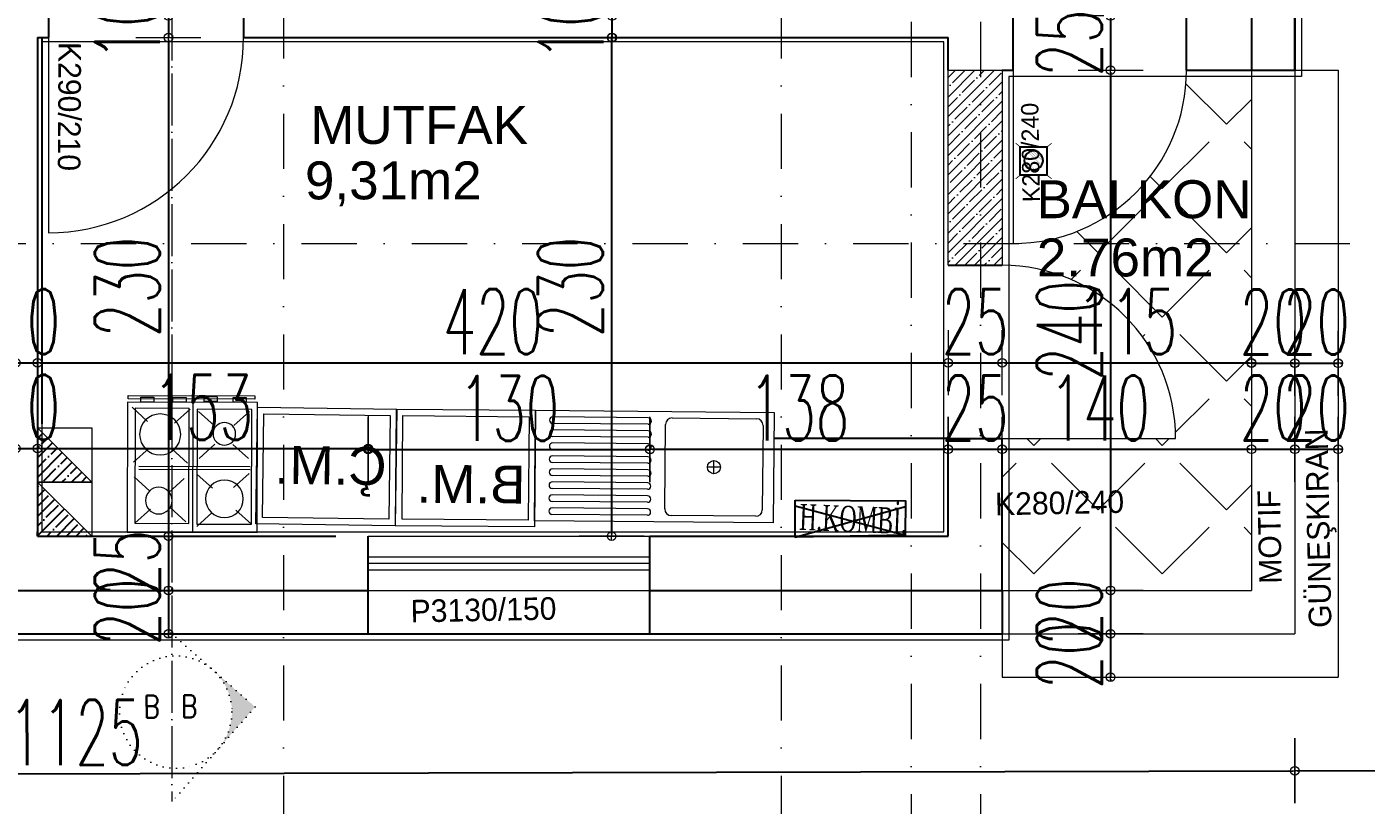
# Model space of a CAD drawing. Header units: millimetres. Extents: x -16104 to 67872, y -88009 to 12107.
# Drawn here: x 26404 to 27022, y -7693 to -7334 of the extents above; entities that cross this region are included whole.
import ezdxf
from ezdxf.enums import TextEntityAlignment as Align

# ---------------------------------------------------------------- set-up
doc = ezdxf.new("R2010")
doc.units = ezdxf.units.MM
for name, pattern in [('ACAD_ISO04W100', [30, 24, -3, 0, -3]), ('ACAD_ISO07W100', [3, 0, -3]), ('DASHDOTX2', [50.8, 25.4, -12.7, 0, -12.7])]:
    doc.linetypes.add(name, pattern=pattern)
doc.layers.get('0').update_dxf_attribs({"color": 241})
for name, color, linetype, lineweight in [('AKS', 1, 'ACAD_ISO07W100', 5), ('akslar', 144, 'Continuous', 20), ('baca', 46, 'Continuous', 5), ('balkon', 6, 'Continuous', 5), ('duvar', 123, 'Continuous', 25), ('emsal&kolon', 1, 'Continuous', 5), ('kapı', 3, 'Continuous', 5), ('kolon', 1, 'Continuous', 5), ('OLCU', 54, 'Continuous', 13), ('PASEMCON', 2, 'Continuous', 9), ('pencere', 5, 'Continuous', 5), ('POZ', 36, 'Continuous', 18), ('SıVA', 40, 'Continuous', 9), ('tefriş', 30, 'Continuous', 5), ('ÖLÇÜ', 252, 'Continuous', 20)]:
    doc.layers.add(name, color=color, linetype=linetype, lineweight=lineweight)
doc.styles.add('DIM', font='Txttw.shx', dxfattribs={"width": 0.6})
doc.styles.add('DIMENSIONS', font='simplex', dxfattribs={"width": 0.8})
doc.styles.add('DIN', font='times.ttf', dxfattribs={"width": 0.6})
doc.styles.add('M2', font='stylu.ttf', dxfattribs={"height": 10})
doc.dimstyles.new('50', dxfattribs={"dimscale": 0, "dimtxt": 30, "dimasz": 1, "dimexe": 0, "dimexo": 2, "dimgap": 4, "dimtad": 1, "dimdec": 0, "dimzin": 0, "dimdsep": 46, "dimtxsty": 'DIM', "dimblk1": 'DOT', "dimblk2": 'DOT', "dimsah": 1, "dimcen": 1.5, "dimdle": 3, "dimse1": 1, "dimse2": 1, "dimclrd": 256, "dimclre": 9, "dimclrt": 256, "dimadec": 0, "dimazin": 0, "dimtfac": 0.24, "dimtdec": 0, "dimtix": 1, "dimtmove": 2, "dimatfit": 3, "dimldrblk": 'DOT', "dimfxl": 0, "dimtolj": 1, "dimtzin": 15, "dimarcsym": 0})

# ---------------------------------------------------------------- blocks, each defined once
blk = doc.blocks.new('DOT')
for p, q in [((0, 15), (0, -15)), ((-2, 0), (0, 0)), ((2, 0), (0, 0))]:
    blk.add_line(p, q)
blk.add_circle((0, 0), 2)
blk = doc.blocks.new('*D7349')
at = {"layer": 'Defpoints', "color": 0, "transparency": 16777216}
for p in [(26399.37, -7528.61), (26409.37, -7528.61), (26409.37, -7528.61)]:
    blk.add_point(p, dxfattribs=at)
at = {"layer": 'OLCU', "lineweight": -2, "transparency": 16777216}
for p, q in [((26398.37, -7528.61), (26397.37, -7528.61)), ((26399.37, -7528.61), (26409.37, -7528.61)), ((26410.37, -7528.61), (26411.37, -7528.61))]:
    blk.add_line(p, q, dxfattribs=at)
blk.add_blockref('DOT', (26399.37, -7528.61), dxfattribs=at)
at = {"layer": 'OLCU', "lineweight": -2, "transparency": 16777216, "rotation": 180}
blk.add_blockref('DOT', (26409.37, -7528.61), dxfattribs=at)
at = {"layer": 'OLCU', "transparency": 16777216, "insert": (26404.37, -7509.61), "char_height": 30, "attachment_point": 5, "style": 'DIM'}
blk.add_mtext('\\A1;10', dxfattribs=at)
blk = doc.blocks.new('*D7350')
at = {"layer": 'Defpoints', "color": 0, "transparency": 16777216}
for p in [(26561.87, -7528.61), (26409.37, -7569.06), (26561.87, -7579.06)]:
    blk.add_point(p, dxfattribs=at)
at = {"layer": 'OLCU', "lineweight": -2, "transparency": 16777216}
blk.add_line((26410.37, -7528.61), (26560.87, -7528.61), dxfattribs=at)
at = {"layer": 'OLCU', "lineweight": -2, "transparency": 16777216, "rotation": 180}
blk.add_blockref('DOT', (26409.37, -7528.61), dxfattribs=at)
at = {"layer": 'OLCU', "lineweight": -2, "transparency": 16777216}
blk.add_blockref('DOT', (26561.87, -7528.61), dxfattribs=at)
at = {"layer": 'OLCU', "transparency": 16777216, "insert": (26485.62, -7509.61), "char_height": 30, "attachment_point": 5, "style": 'DIM'}
blk.add_mtext('\\A1;153', dxfattribs=at)
blk = doc.blocks.new('*D7351')
at = {"layer": 'Defpoints', "color": 0, "transparency": 16777216}
for p in [(26691.87, -7529.11), (26561.87, -7579.06), (26691.87, -7579.06)]:
    blk.add_point(p, dxfattribs=at)
at = {"layer": 'OLCU', "lineweight": -2, "transparency": 16777216}
blk.add_line((26562.87, -7529.11), (26690.87, -7529.11), dxfattribs=at)
at = {"layer": 'OLCU', "lineweight": -2, "transparency": 16777216, "rotation": 180}
blk.add_blockref('DOT', (26561.87, -7529.11), dxfattribs=at)
at = {"layer": 'OLCU', "lineweight": -2, "transparency": 16777216}
blk.add_blockref('DOT', (26691.87, -7529.11), dxfattribs=at)
at = {"layer": 'OLCU', "transparency": 16777216, "insert": (26626.87, -7510.11), "char_height": 30, "attachment_point": 5, "style": 'DIM'}
blk.add_mtext('\\A1;130', dxfattribs=at)
blk = doc.blocks.new('*D7352')
at = {"layer": 'Defpoints', "color": 0, "transparency": 16777216}
for p in [(26829.37, -7528.98), (26691.87, -7579.06), (26829.37, -7579.06)]:
    blk.add_point(p, dxfattribs=at)
at = {"layer": 'OLCU', "lineweight": -2, "transparency": 16777216}
blk.add_line((26692.87, -7528.98), (26828.37, -7528.98), dxfattribs=at)
at = {"layer": 'OLCU', "lineweight": -2, "transparency": 16777216, "rotation": 180}
blk.add_blockref('DOT', (26691.87, -7528.98), dxfattribs=at)
at = {"layer": 'OLCU', "lineweight": -2, "transparency": 16777216}
blk.add_blockref('DOT', (26829.37, -7528.98), dxfattribs=at)
at = {"layer": 'OLCU', "transparency": 16777216, "insert": (26760.62, -7509.98), "char_height": 30, "attachment_point": 5, "style": 'DIM'}
blk.add_mtext('\\A1;138', dxfattribs=at)
blk = doc.blocks.new('*D7353')
at = {"layer": 'Defpoints', "color": 0, "transparency": 16777216}
for p in [(26854.37, -7528.98), (26829.37, -7574.06), (26854.37, -7574.06)]:
    blk.add_point(p, dxfattribs=at)
at = {"layer": 'OLCU', "lineweight": -2, "transparency": 16777216}
for p, q in [((26828.37, -7528.98), (26827.37, -7528.98)), ((26829.37, -7528.98), (26854.37, -7528.98)), ((26855.37, -7528.98), (26856.37, -7528.98))]:
    blk.add_line(p, q, dxfattribs=at)
blk.add_blockref('DOT', (26829.37, -7528.98), dxfattribs=at)
at = {"layer": 'OLCU', "lineweight": -2, "transparency": 16777216, "rotation": 180}
blk.add_blockref('DOT', (26854.37, -7528.98), dxfattribs=at)
at = {"layer": 'OLCU', "transparency": 16777216, "insert": (26841.87, -7509.98), "char_height": 30, "attachment_point": 5, "style": 'DIM'}
blk.add_mtext('\\A1;25', dxfattribs=at)
blk = doc.blocks.new('*D7638')
at = {"layer": 'Defpoints', "color": 0, "transparency": 16777216}
for p in [(26829.37, -7528.98), (26969.37, -7528.98), (26969.37, -7528.98)]:
    blk.add_point(p, dxfattribs=at)
at = {"layer": 'OLCU', "lineweight": -2, "transparency": 16777216}
blk.add_line((26830.37, -7528.98), (26968.37, -7528.98), dxfattribs=at)
at = {"layer": 'OLCU', "lineweight": -2, "transparency": 16777216, "rotation": 180}
blk.add_blockref('DOT', (26829.37, -7528.98), dxfattribs=at)
at = {"layer": 'OLCU', "lineweight": -2, "transparency": 16777216}
blk.add_blockref('DOT', (26969.37, -7528.98), dxfattribs=at)
at = {"layer": 'OLCU', "transparency": 16777216, "insert": (26899.37, -7509.98), "char_height": 30, "attachment_point": 5, "style": 'DIM'}
blk.add_mtext('\\A1;140', dxfattribs=at)
blk = doc.blocks.new('*D7639')
at = {"layer": 'Defpoints', "color": 0, "transparency": 16777216}
for p in [(26969.37, -7528.98), (26989.37, -7528.98), (26989.37, -7528.98)]:
    blk.add_point(p, dxfattribs=at)
at = {"layer": 'OLCU', "lineweight": -2, "transparency": 16777216}
for p, q in [((26968.37, -7528.98), (26967.37, -7528.98)), ((26969.37, -7528.98), (26989.37, -7528.98)), ((26990.37, -7528.98), (26991.37, -7528.98))]:
    blk.add_line(p, q, dxfattribs=at)
blk.add_blockref('DOT', (26969.37, -7528.98), dxfattribs=at)
at = {"layer": 'OLCU', "lineweight": -2, "transparency": 16777216, "rotation": 180}
blk.add_blockref('DOT', (26989.37, -7528.98), dxfattribs=at)
at = {"layer": 'OLCU', "transparency": 16777216, "insert": (26979.37, -7509.98), "char_height": 30, "attachment_point": 5, "style": 'DIM'}
blk.add_mtext('\\A1;20', dxfattribs=at)
blk = doc.blocks.new('*D7354')
at = {"layer": 'Defpoints', "color": 0, "transparency": 16777216}
for p in [(26989.37, -7528.98), (27009.37, -7528.98), (27009.37, -7528.98)]:
    blk.add_point(p, dxfattribs=at)
at = {"layer": 'OLCU', "lineweight": -2, "transparency": 16777216}
for p, q in [((26988.37, -7528.98), (26987.37, -7528.98)), ((26989.37, -7528.98), (27009.37, -7528.98)), ((27010.37, -7528.98), (27011.37, -7528.98))]:
    blk.add_line(p, q, dxfattribs=at)
blk.add_blockref('DOT', (26989.37, -7528.98), dxfattribs=at)
at = {"layer": 'OLCU', "lineweight": -2, "transparency": 16777216, "rotation": 180}
blk.add_blockref('DOT', (27009.37, -7528.98), dxfattribs=at)
at = {"layer": 'OLCU', "transparency": 16777216, "insert": (26999.37, -7509.98), "char_height": 30, "attachment_point": 5, "style": 'DIM'}
blk.add_mtext('\\A1;20', dxfattribs=at)
blk = doc.blocks.new('*D7356')
at = {"layer": 'Defpoints', "color": 0, "transparency": 16777216}
for p in [(26399.37, -7489.06), (26409.37, -7489.06), (26409.37, -7489.06)]:
    blk.add_point(p, dxfattribs=at)
at = {"layer": 'OLCU', "lineweight": -2, "transparency": 16777216}
for p, q in [((26398.37, -7489.06), (26397.37, -7489.06)), ((26399.37, -7489.06), (26409.37, -7489.06)), ((26410.37, -7489.06), (26411.37, -7489.06))]:
    blk.add_line(p, q, dxfattribs=at)
blk.add_blockref('DOT', (26399.37, -7489.06), dxfattribs=at)
at = {"layer": 'OLCU', "lineweight": -2, "transparency": 16777216, "rotation": 180}
blk.add_blockref('DOT', (26409.37, -7489.06), dxfattribs=at)
at = {"layer": 'OLCU', "transparency": 16777216, "insert": (26404.37, -7470.06), "char_height": 30, "attachment_point": 5, "style": 'DIM'}
blk.add_mtext('\\A1;10', dxfattribs=at)
blk = doc.blocks.new('*D7357')
at = {"layer": 'Defpoints', "color": 0, "transparency": 16777216}
for p in [(26409.37, -7489.06), (26829.37, -7489.06), (26829.37, -7489.06)]:
    blk.add_point(p, dxfattribs=at)
at = {"layer": 'OLCU', "lineweight": -2, "transparency": 16777216}
blk.add_line((26410.37, -7489.06), (26828.37, -7489.06), dxfattribs=at)
at = {"layer": 'OLCU', "lineweight": -2, "transparency": 16777216, "rotation": 180}
blk.add_blockref('DOT', (26409.37, -7489.06), dxfattribs=at)
at = {"layer": 'OLCU', "lineweight": -2, "transparency": 16777216}
blk.add_blockref('DOT', (26829.37, -7489.06), dxfattribs=at)
at = {"layer": 'OLCU', "transparency": 16777216, "insert": (26619.37, -7470.06), "char_height": 30, "attachment_point": 5, "style": 'DIM'}
blk.add_mtext('\\A1;420', dxfattribs=at)
blk = doc.blocks.new('*D7640')
at = {"layer": 'Defpoints', "color": 0, "transparency": 16777216}
for p in [(26854.37, -7444.06), (26829.37, -7484.06), (26854.37, -7489.06)]:
    blk.add_point(p, dxfattribs=at)
at = {"layer": 'OLCU', "lineweight": -2, "transparency": 16777216}
for p, q in [((26828.37, -7489.06), (26827.37, -7489.06)), ((26829.37, -7489.06), (26854.37, -7489.06)), ((26855.37, -7489.06), (26856.37, -7489.06))]:
    blk.add_line(p, q, dxfattribs=at)
blk.add_blockref('DOT', (26829.37, -7489.06), dxfattribs=at)
at = {"layer": 'OLCU', "lineweight": -2, "transparency": 16777216, "rotation": 180}
blk.add_blockref('DOT', (26854.37, -7489.06), dxfattribs=at)
at = {"layer": 'OLCU', "transparency": 16777216, "insert": (26841.87, -7470.06), "char_height": 30, "attachment_point": 5, "style": 'DIM'}
blk.add_mtext('\\A1;25', dxfattribs=at)
blk = doc.blocks.new('*D7641')
at = {"layer": 'Defpoints', "color": 0, "transparency": 16777216}
for p in [(26854.37, -7489.06), (26969.37, -7489.06), (26969.37, -7489.06)]:
    blk.add_point(p, dxfattribs=at)
at = {"layer": 'OLCU', "lineweight": -2, "transparency": 16777216}
blk.add_line((26855.37, -7489.06), (26968.37, -7489.06), dxfattribs=at)
at = {"layer": 'OLCU', "lineweight": -2, "transparency": 16777216, "rotation": 180}
blk.add_blockref('DOT', (26854.37, -7489.06), dxfattribs=at)
at = {"layer": 'OLCU', "lineweight": -2, "transparency": 16777216}
blk.add_blockref('DOT', (26969.37, -7489.06), dxfattribs=at)
at = {"layer": 'OLCU', "transparency": 16777216, "insert": (26911.87, -7470.06), "char_height": 30, "attachment_point": 5, "style": 'DIM'}
blk.add_mtext('\\A1;115', dxfattribs=at)
blk = doc.blocks.new('*D7642')
at = {"layer": 'Defpoints', "color": 0, "transparency": 16777216}
for p in [(26969.37, -7489.06), (26989.37, -7489.06), (26989.37, -7489.28)]:
    blk.add_point(p, dxfattribs=at)
at = {"layer": 'OLCU', "lineweight": -2, "transparency": 16777216}
for p, q in [((26968.37, -7489.28), (26967.37, -7489.28)), ((26969.37, -7489.28), (26989.37, -7489.28)), ((26990.37, -7489.28), (26991.37, -7489.28))]:
    blk.add_line(p, q, dxfattribs=at)
blk.add_blockref('DOT', (26969.37, -7489.28), dxfattribs=at)
at = {"layer": 'OLCU', "lineweight": -2, "transparency": 16777216, "rotation": 180}
blk.add_blockref('DOT', (26989.37, -7489.28), dxfattribs=at)
at = {"layer": 'OLCU', "transparency": 16777216, "insert": (26979.37, -7470.28), "char_height": 30, "attachment_point": 5, "style": 'DIM'}
blk.add_mtext('\\A1;20', dxfattribs=at)
blk = doc.blocks.new('*D7358')
at = {"layer": 'Defpoints', "color": 0, "transparency": 16777216}
for p in [(26989.37, -7489.28), (27009.37, -7489.28), (27009.37, -7489.3)]:
    blk.add_point(p, dxfattribs=at)
at = {"layer": 'OLCU', "lineweight": -2, "transparency": 16777216}
for p, q in [((26988.37, -7489.3), (26987.37, -7489.3)), ((26989.37, -7489.3), (27009.37, -7489.3)), ((27010.37, -7489.3), (27011.37, -7489.3))]:
    blk.add_line(p, q, dxfattribs=at)
blk.add_blockref('DOT', (26989.37, -7489.3), dxfattribs=at)
at = {"layer": 'OLCU', "lineweight": -2, "transparency": 16777216, "rotation": 180}
blk.add_blockref('DOT', (27009.37, -7489.3), dxfattribs=at)
at = {"layer": 'OLCU', "transparency": 16777216, "insert": (26999.37, -7470.3), "char_height": 30, "attachment_point": 5, "style": 'DIM'}
blk.add_mtext('\\A1;20', dxfattribs=at)
blk = doc.blocks.new('*D7646')
at = {"layer": 'Defpoints', "color": 0, "transparency": 16777216}
for p in [(26939.37, -7329.06), (26904.37, -7354.06), (26939.37, -7354.06)]:
    blk.add_point(p, dxfattribs=at)
at = {"layer": 'OLCU', "lineweight": -2, "transparency": 16777216}
for p, q in [((26904.37, -7328.06), (26904.37, -7327.06)), ((26904.37, -7329.06), (26904.37, -7354.06)), ((26904.37, -7355.06), (26904.37, -7356.06))]:
    blk.add_line(p, q, dxfattribs=at)
for p, rotation in [((26904.37, -7329.06), 270), ((26904.37, -7354.06), 90)]:
    blk.add_blockref('DOT', p, dxfattribs=dict(at, rotation=rotation))
at = {"layer": 'OLCU', "transparency": 16777216, "insert": (26885.37, -7341.56), "char_height": 30, "attachment_point": 5, "rotation": 90, "style": 'DIM'}
blk.add_mtext('\\A1;25', dxfattribs=at)
blk = doc.blocks.new('*D7647')
at = {"layer": 'Defpoints', "color": 0, "transparency": 16777216}
for p in [(26939.37, -7354.06), (26904.37, -7594.06), (26939.37, -7594.06)]:
    blk.add_point(p, dxfattribs=at)
at = {"layer": 'OLCU', "lineweight": -2, "transparency": 16777216}
blk.add_line((26904.37, -7355.06), (26904.37, -7593.06), dxfattribs=at)
for p, rotation in [((26904.37, -7354.06), 90), ((26904.37, -7594.06), 270)]:
    blk.add_blockref('DOT', p, dxfattribs=dict(at, rotation=rotation))
at = {"layer": 'OLCU', "transparency": 16777216, "insert": (26885.37, -7474.06), "char_height": 30, "attachment_point": 5, "rotation": 90, "style": 'DIM'}
blk.add_mtext('\\A1;240', dxfattribs=at)
blk = doc.blocks.new('*D7648')
at = {"layer": 'Defpoints', "color": 0, "transparency": 16777216}
for p in [(26904.37, -7594.06), (26904.37, -7614.06), (26904.37, -7614.06)]:
    blk.add_point(p, dxfattribs=at)
at = {"layer": 'OLCU', "lineweight": -2, "transparency": 16777216}
for p, q in [((26904.37, -7593.06), (26904.37, -7592.06)), ((26904.37, -7594.06), (26904.37, -7614.06)), ((26904.37, -7615.06), (26904.37, -7616.06))]:
    blk.add_line(p, q, dxfattribs=at)
for p, rotation in [((26904.37, -7594.06), 270), ((26904.37, -7614.06), 90)]:
    blk.add_blockref('DOT', p, dxfattribs=dict(at, rotation=rotation))
at = {"layer": 'OLCU', "transparency": 16777216, "insert": (26885.37, -7604.06), "char_height": 30, "attachment_point": 5, "rotation": 90, "style": 'DIM'}
blk.add_mtext('\\A1;20', dxfattribs=at)
blk = doc.blocks.new('*D7361')
at = {"layer": 'Defpoints', "color": 0, "transparency": 16777216}
for p in [(26904.37, -7614.06), (26904.37, -7634.06), (26904.37, -7634.06)]:
    blk.add_point(p, dxfattribs=at)
at = {"layer": 'OLCU', "lineweight": -2, "transparency": 16777216}
for p, q in [((26904.37, -7613.06), (26904.37, -7612.06)), ((26904.37, -7614.06), (26904.37, -7634.06)), ((26904.37, -7635.06), (26904.37, -7636.06))]:
    blk.add_line(p, q, dxfattribs=at)
for p, rotation in [((26904.37, -7614.06), 270), ((26904.37, -7634.06), 90)]:
    blk.add_blockref('DOT', p, dxfattribs=dict(at, rotation=rotation))
at = {"layer": 'OLCU', "transparency": 16777216, "insert": (26885.37, -7624.06), "char_height": 30, "attachment_point": 5, "rotation": 90, "style": 'DIM'}
blk.add_mtext('\\A1;20', dxfattribs=at)
blk = doc.blocks.new('*D7366')
at = {"layer": 'Defpoints', "color": 0, "transparency": 16777216}
for p in [(26674.37, -7329.06), (26674.37, -7329.06), (26674.19, -7339.06)]:
    blk.add_point(p, dxfattribs=at)
at = {"layer": 'OLCU', "lineweight": -2, "transparency": 16777216}
for p, q in [((26674.37, -7328.06), (26674.37, -7327.06)), ((26674.37, -7339.06), (26674.37, -7329.06)), ((26674.37, -7340.06), (26674.37, -7341.06))]:
    blk.add_line(p, q, dxfattribs=at)
for p, rotation in [((26674.37, -7329.06), 270), ((26674.37, -7339.06), 90)]:
    blk.add_blockref('DOT', p, dxfattribs=dict(at, rotation=rotation))
at = {"layer": 'OLCU', "transparency": 16777216, "insert": (26655.37, -7334.06), "char_height": 30, "attachment_point": 5, "rotation": 90, "style": 'DIM'}
blk.add_mtext('\\A1;10', dxfattribs=at)
blk = doc.blocks.new('*D7369')
at = {"layer": 'Defpoints', "color": 0, "transparency": 16777216}
for p in [(26444.37, -7329.06), (26444.37, -7339.06), (26469.71, -7339.06)]:
    blk.add_point(p, dxfattribs=at)
at = {"layer": 'OLCU', "lineweight": -2, "transparency": 16777216}
for p, q in [((26469.71, -7328.06), (26469.71, -7327.06)), ((26469.71, -7329.06), (26469.71, -7339.06)), ((26469.71, -7340.06), (26469.71, -7341.06))]:
    blk.add_line(p, q, dxfattribs=at)
for p, rotation in [((26469.71, -7329.06), 270), ((26469.71, -7339.06), 90)]:
    blk.add_blockref('DOT', p, dxfattribs=dict(at, rotation=rotation))
at = {"layer": 'OLCU', "transparency": 16777216, "insert": (26450.71, -7334.06), "char_height": 30, "attachment_point": 5, "rotation": 90, "style": 'DIM'}
blk.add_mtext('\\A1;10', dxfattribs=at)
blk = doc.blocks.new('*D7370')
at = {"layer": 'Defpoints', "color": 0, "transparency": 16777216}
for p in [(26444.37, -7339.06), (26444.37, -7569.06), (26469.71, -7569.06)]:
    blk.add_point(p, dxfattribs=at)
at = {"layer": 'OLCU', "lineweight": -2, "transparency": 16777216}
blk.add_line((26469.71, -7340.06), (26469.71, -7568.06), dxfattribs=at)
for p, rotation in [((26469.71, -7339.06), 90), ((26469.71, -7569.06), 270)]:
    blk.add_blockref('DOT', p, dxfattribs=dict(at, rotation=rotation))
at = {"layer": 'OLCU', "transparency": 16777216, "insert": (26450.71, -7454.06), "char_height": 30, "attachment_point": 5, "rotation": 90, "style": 'DIM'}
blk.add_mtext('\\A1;230', dxfattribs=at)
blk = doc.blocks.new('*D7371')
at = {"layer": 'Defpoints', "color": 0, "transparency": 16777216}
for p in [(26469.71, -7569.06), (26469.71, -7594.06), (26469.71, -7594.06)]:
    blk.add_point(p, dxfattribs=at)
at = {"layer": 'OLCU', "lineweight": -2, "transparency": 16777216}
for p, q in [((26469.71, -7568.06), (26469.71, -7567.06)), ((26469.71, -7569.06), (26469.71, -7594.06)), ((26469.71, -7595.06), (26469.71, -7596.06))]:
    blk.add_line(p, q, dxfattribs=at)
for p, rotation in [((26469.71, -7569.06), 270), ((26469.71, -7594.06), 90)]:
    blk.add_blockref('DOT', p, dxfattribs=dict(at, rotation=rotation))
at = {"layer": 'OLCU', "transparency": 16777216, "insert": (26450.71, -7581.56), "char_height": 30, "attachment_point": 5, "rotation": 90, "style": 'DIM'}
blk.add_mtext('\\A1;25', dxfattribs=at)
blk = doc.blocks.new('*D7372')
at = {"layer": 'Defpoints', "color": 0, "transparency": 16777216}
for p in [(26469.71, -7594.06), (26469.71, -7614.06), (26469.71, -7614.06)]:
    blk.add_point(p, dxfattribs=at)
at = {"layer": 'OLCU', "lineweight": -2, "transparency": 16777216}
for p, q in [((26469.71, -7593.06), (26469.71, -7592.06)), ((26469.71, -7594.06), (26469.71, -7614.06)), ((26469.71, -7615.06), (26469.71, -7616.06))]:
    blk.add_line(p, q, dxfattribs=at)
for p, rotation in [((26469.71, -7594.06), 270), ((26469.71, -7614.06), 90)]:
    blk.add_blockref('DOT', p, dxfattribs=dict(at, rotation=rotation))
at = {"layer": 'OLCU', "transparency": 16777216, "insert": (26450.71, -7604.06), "char_height": 30, "attachment_point": 5, "rotation": 90, "style": 'DIM'}
blk.add_mtext('\\A1;20', dxfattribs=at)
blk = doc.blocks.new('new block')
at = {"layer": 'tefriş'}
for p, q in [((1269.85, 5670.26), (1379.85, 5670.26)), ((1269.85, 5619.26), (1269.85, 5670.26)), ((1277.85, 5667.26), (1316.85, 5667.26)), ((1327.85, 5667.26), (1371.85, 5667.26)), ((1379.85, 5670.26), (1379.85, 5619.26)), ((1274.85, 5625.26), (1274.85, 5664.26)), ((1319.85, 5664.26), (1319.85, 5625.26)), ((1327.85, 5664.26), (1371.85, 5664.26)), ((1327.85, 5661.26), (1371.85, 5661.26)), ((1327.85, 5658.26), (1371.85, 5658.26)), ((1327.85, 5655.26), (1371.85, 5655.26)), ((1297.35, 5647.76), (1297.35, 5641.76)), ((1327.85, 5652.26), (1371.85, 5652.26)), ((1327.85, 5649.26), (1371.85, 5649.26)), ((1294.35, 5644.76), (1300.35, 5644.76)), ((1327.85, 5646.26), (1371.85, 5646.26)), ((1327.85, 5643.26), (1371.85, 5643.26)), ((1327.85, 5640.26), (1371.85, 5640.26)), ((1327.85, 5637.26), (1371.85, 5637.26)), ((1327.85, 5634.26), (1371.85, 5634.26)), ((1327.85, 5631.26), (1371.85, 5631.26)), ((1327.85, 5628.26), (1371.85, 5628.26)), ((1327.85, 5625.26), (1371.85, 5625.26)), ((1379.85, 5619.26), (1269.85, 5619.26)), ((1316.85, 5622.26), (1277.85, 5622.26)), ((1327.85, 5622.26), (1371.85, 5622.26))]:
    blk.add_line(p, q, dxfattribs=at)
blk.add_circle((1297.35, 5644.76), 3, dxfattribs=at)
for centre, radius, start, end in [((1277.85, 5664.26), 3, 90, 180), ((1316.85, 5664.26), 3, 0, 90), ((1327.85, 5665.76), 1.5, 90, 270), ((1371.85, 5665.76), 1.5, 270, 90), ((1327.85, 5659.76), 1.5, 90, 270), ((1371.85, 5659.76), 1.5, 270, 90), ((1327.85, 5653.76), 1.5, 90, 270), ((1371.85, 5653.76), 1.5, 270, 90), ((1327.85, 5647.76), 1.5, 90, 270), ((1371.85, 5647.76), 1.5, 270, 90), ((1327.85, 5641.76), 1.5, 90, 270), ((1371.85, 5641.76), 1.5, 270, 90), ((1327.85, 5635.76), 1.5, 90, 270), ((1371.85, 5635.76), 1.5, 270, 90), ((1327.85, 5629.76), 1.5, 90, 270), ((1371.85, 5629.76), 1.5, 270, 90), ((1277.85, 5625.26), 3, 180, 270), ((1316.85, 5625.26), 3, 270, 0), ((1327.85, 5623.76), 1.5, 90, 270), ((1371.85, 5623.76), 1.5, 270, 90)]:
    blk.add_arc(centre, radius, start, end, dxfattribs=at)
blk = doc.blocks.new('öu')
at = {"layer": 'tefriş'}
for points in [[(2090.97, -468.94), (2090.97, -404.72), (2037.16, -404.72), (2037.16, -468.94)], [(2087.97, -465.94), (2087.97, -407.72), (2040.16, -407.72), (2040.16, -465.94)]]:
    blk.add_lwpolyline(points, close=True, dxfattribs=at)
at = {"layer": 'tefriş', "insert": (2047.87, -459.36), "char_height": 17.5, "width": 1076.8413, "attachment_point": 9, "rotation": 270}
blk.add_mtext('{\\fArial|b0|i0|c162|p34;B.M.}', dxfattribs=at)
blk = doc.blocks.new('nb')
at = {"layer": 'tefriş'}
for points in [[(2093.6, -356.31), (2093.6, -292.09), (2039.78, -292.09), (2039.78, -356.31)], [(2090.6, -353.31), (2090.6, -295.09), (2042.78, -295.09), (2042.78, -353.31)]]:
    blk.add_lwpolyline(points, close=True, dxfattribs=at)
at = {"layer": 'tefriş', "insert": (2053.03, -347.96), "char_height": 17.5, "width": 1076.8413, "attachment_point": 9, "rotation": 270}
blk.add_mtext('{\\fArial|b0|i0|c162|p34;Ç.M.}', dxfattribs=at)
blk = doc.blocks.new('ocak')
at = {"layer": 'tefriş', "linetype": 'Continuous'}
for p, q in [((16296.72, -4660.22), (16356.72, -4660.22)), ((16296.72, -4720.22), (16296.72, -4660.22)), ((16300.32, -4664.37), (16325.23, -4664.37)), ((16300.32, -4717.41), (16300.32, -4664.37)), ((16307.53, -4670.9), (16300.32, -4664.37)), ((16316.56, -4671.64), (16323.76, -4665.1)), ((16325.23, -4664.37), (16325.23, -4717.41)), ((16327.06, -4660.22), (16327.06, -4720.22)), ((16336.03, -4669.44), (16328.83, -4662.97)), ((16328.83, -4664.01), (16354.1, -4664.01)), ((16328.83, -4717.05), (16328.83, -4664.01)), ((16346.89, -4670.54), (16354.1, -4664.01)), ((16354.1, -4664.01), (16354.1, -4717.05)), ((16356.72, -4660.22), (16356.72, -4720.22)), ((16299.96, -4685.67), (16307.16, -4679.2)), ((16323.03, -4685), (16315.83, -4678.47)), ((16328.83, -4687.14), (16336.03, -4680.61)), ((16353, -4687.5), (16345.8, -4680.97)), ((16302.09, -4689.27), (16353.36, -4689.27)), ((16306.79, -4699.04), (16299.59, -4692.57)), ((16302.09, -4690.74), (16353.36, -4690.74)), ((16317.29, -4698.67), (16324.49, -4692.2)), ((16337.13, -4700.87), (16329.93, -4694.34)), ((16345.43, -4700.87), (16352.69, -4694.34)), ((16298.86, -4717.84), (16306.06, -4711.31)), ((16325.59, -4717.11), (16318.39, -4710.58)), ((16329.56, -4716.01), (16336.76, -4709.54)), ((16353, -4716.01), (16345.8, -4709.54)), ((16356.72, -4720.22), (16296.72, -4720.22)), ((16325.23, -4717.41), (16300.32, -4717.41)), ((16308.93, -4720.28), (16302.83, -4720.28)), ((16302.83, -4720.28), (16302.83, -4722.48)), ((16308.93, -4722.48), (16308.93, -4720.28)), ((16317.6, -4720.28), (16317.6, -4722.48)), ((16323.76, -4720.28), (16317.6, -4720.28)), ((16323.76, -4722.48), (16323.76, -4720.28)), ((16354.1, -4717.05), (16328.83, -4717.05)), ((16338.17, -4720.65), (16332.06, -4720.65)), ((16332.06, -4720.65), (16332.06, -4722.84)), ((16338.17, -4722.84), (16338.17, -4720.65)), ((16345.43, -4720.28), (16345.43, -4722.48)), ((16351.53, -4720.28), (16345.43, -4720.28)), ((16351.53, -4722.48), (16351.53, -4720.28)), ((16297.03, -4721.75), (16297.03, -4723.21)), ((16355.5, -4721.75), (16297.03, -4721.75)), ((16297.03, -4723.21), (16355.5, -4723.21)), ((16302.83, -4722.48), (16308.93, -4722.48)), ((16317.6, -4722.48), (16323.76, -4722.48)), ((16332.06, -4722.84), (16338.17, -4722.84)), ((16345.43, -4722.48), (16351.53, -4722.48)), ((16355.5, -4723.21), (16355.5, -4721.75))]:
    blk.add_line(p, q, dxfattribs=at).dxf.unprotected_set("ltscale", 0)
for centre, radius in [((16311.31, -4674.81), 6.15), ((16341.58, -4675.72), 8.68), ((16311.86, -4705.33), 9.47), ((16341.46, -4705.69), 5.22)]:
    blk.add_circle(centre, radius, dxfattribs=at).dxf.unprotected_set("ltscale", 0)
blk = doc.blocks.new('*D7518')
at = {"layer": 'Defpoints', "color": 0, "transparency": 16777216}
for p in [(25864.37, -7680.01), (26989.37, -7677.27), (26989.37, -7677.27)]:
    blk.add_point(p, dxfattribs=at)
at = {"layer": 'OLCU', "lineweight": -2, "transparency": 16777216}
blk.add_line((25865.37, -7680.01), (26988.37, -7677.27), dxfattribs=at)
for p, rotation in [((25864.37, -7680.01), 180.1399202823359), ((26989.37, -7677.27), 0.1399202823359238)]:
    blk.add_blockref('DOT', p, dxfattribs=dict(at, rotation=rotation))
at = {"layer": 'OLCU', "transparency": 16777216, "insert": (26426.83, -7659.64), "char_height": 30, "attachment_point": 5, "rotation": 0.13992, "style": 'DIM'}
blk.add_mtext('\\A1;1125', dxfattribs=at)
blk = doc.blocks.new('A$C412C2498')
at = {"color": 5, "const_width": 0.6}
for points in [[(3.6, 24.3), (0.2, 27)], [(23.8, 24.3), (27.3, 27)], [(3.6, 3), (0.2, 0.2)], [(23.8, 3), (27.3, 0.2)]]:
    blk.add_lwpolyline(points, dxfattribs=at)
at = {"color": 5}
blk.add_lwpolyline([(23.8, 24.3), (3.6, 24.3), (3.6, 3), (23.8, 3)], close=True, dxfattribs=at)
at = {"const_width": 0.1}
for points in [[(6.7, 12.2), (14.6, 20.2)], [(6.8, 14.5), (12.4, 20.1)], [(7.1, 10.4), (16.4, 19.7)], [(7.9, 9.1), (17.8, 19)], [(8.8, 8), (18.9, 18.1)], [(10, 7.1), (19.8, 16.9)], [(11.3, 6.4), (20.4, 15.6)], [(13, 6), (20.8, 13.8)], [(14.8, 6.1), (20.8, 12.1)], [(17.4, 7), (19.8, 9.4)]]:
    blk.add_lwpolyline(points, dxfattribs=at)
blk.add_circle((13.7, 13.1), 7.12)
blk = doc.blocks.new('A$C5E2C1EC0')
at = {"xscale": 0.6105719971092185, "yscale": 0.6105719971092185, "zscale": 0.6105719971092185}
blk.add_blockref('A$C412C2498', (0, 0), dxfattribs=at)
blk = doc.blocks.new('ae')
at = {"layer": 'duvar'}
for p, q in [((75773.51, -20952.17), (75824.86, -20963.16)), ((75774.14, -20966.63), (75824.26, -20949.94))]:
    blk.add_line(p, q, dxfattribs=at)
blk.add_lwpolyline([(75773.26, -20949.63), (75824.12, -20947.34), (75824.86, -20963.16), (75774.14, -20966.63)], close=True, dxfattribs=at)
at = {"layer": 'PASEMCON', "color": 7, "style": 'DIN', "width": 0.6}
blk.add_text('H.KOMBİ.', height=12.004, rotation=0.66441, dxfattribs=at).set_placement((75775.83, -20963.19))
blk = doc.blocks.new('*D7252')
at = {"layer": 'Defpoints', "color": 0, "transparency": 16777216}
for p in [(26989.37, -7677.27), (27602.37, -7675.77), (27602.37, -7675.77)]:
    blk.add_point(p, dxfattribs=at)
at = {"layer": 'OLCU', "lineweight": -2, "transparency": 16777216}
blk.add_line((26990.37, -7677.26), (27601.37, -7675.77), dxfattribs=at)
for p, rotation in [((27602.37, -7675.77), 0.1399202823375777), ((26989.37, -7677.27), 180.1399202823376)]:
    blk.add_blockref('DOT', p, dxfattribs=dict(at, rotation=rotation))
at = {"layer": 'OLCU', "transparency": 16777216, "insert": (27295.83, -7657.52), "char_height": 30, "attachment_point": 5, "rotation": 0.13992, "style": 'DIM'}
blk.add_mtext('\\A1;613', dxfattribs=at)
blk = doc.blocks.new('*D7565')
at = {"layer": 'Defpoints', "color": 0, "transparency": 16777216}
for p in [(26969.37, -6839.56), (27042.65, -6839.56), (26969.37, -7594.06)]:
    blk.add_point(p, dxfattribs=at)
at = {"layer": 'OLCU', "lineweight": -2, "transparency": 16777216}
blk.add_line((27042.65, -7593.06), (27042.65, -6840.56), dxfattribs=at)
for p, rotation in [((27042.65, -6839.56), 90), ((27042.65, -7594.06), 270)]:
    blk.add_blockref('DOT', p, dxfattribs=dict(at, rotation=rotation))
at = {"layer": 'OLCU', "transparency": 16777216, "insert": (27023.65, -7216.81), "char_height": 30, "attachment_point": 5, "rotation": 90, "style": 'DIM'}
blk.add_mtext('\\A1;755', dxfattribs=at)
blk = doc.blocks.new('*D7544')
at = {"layer": 'Defpoints', "color": 0, "transparency": 16777216}
for p in [(26674.19, -7339.06), (26674.19, -7569.06), (26674.19, -7569.06)]:
    blk.add_point(p, dxfattribs=at)
at = {"layer": 'OLCU', "lineweight": -2, "transparency": 16777216}
blk.add_line((26674.19, -7340.06), (26674.19, -7568.06), dxfattribs=at)
for p, rotation in [((26674.19, -7339.06), 90), ((26674.19, -7569.06), 270)]:
    blk.add_blockref('DOT', p, dxfattribs=dict(at, rotation=rotation))
at = {"layer": 'OLCU', "transparency": 16777216, "insert": (26655.19, -7454.06), "char_height": 30, "attachment_point": 5, "rotation": 90, "style": 'DIM'}
blk.add_mtext('\\A1;230', dxfattribs=at)

msp = doc.modelspace()

# ---------------------------------------------------------------- hatches: boundary and pattern name
at = {"layer": 'AKS'}
msp.add_hatch(color=1, dxfattribs=at).paths.add_polyline_path([(26490.22, -7630.71), (26509.67, -7647.85), (26492.53, -7667.31, 0.198912), (26498.95, -7648.53, 0.198912)])
msp.add_hatch(color=1, dxfattribs=at).paths.add_polyline_path([(26490.22, -7630.71), (26509.67, -7647.85), (26492.53, -7667.31, 0.198912), (26498.95, -7648.53, 0.198912)])
msp.add_hatch(color=1, dxfattribs=at).paths.add_polyline_path([(26490.22, -7630.71), (26509.67, -7647.85), (26492.53, -7667.31, 0.198912), (26498.95, -7648.53, 0.198912)])
msp.add_hatch(color=1, dxfattribs=at).paths.add_polyline_path([(26490.22, -7630.71), (26509.67, -7647.85), (26492.53, -7667.31, 0.198912), (26498.95, -7648.53, 0.198912)])
at = {"layer": 'duvar'}
h = msp.add_hatch(dxfattribs=at)
h.set_pattern_fill('ANSI35,_O', color=256, angle=90)
h.set_pattern_definition([(45, (15034.229, -20686.118), (4.490128, -4.490128), []), (45, (15034.229, -20681.6276), (4.490128, -4.490128), [7.9375, -1.5875, 0, -1.5875])])
h.paths.add_polyline_path([(26432.27, -7541.97), (26432.27, -7543.97), (26409.27, -7543.97), (26409.27, -7520.97), (26411.27, -7520.97)])
h.paths.add_polyline_path([(26432.27, -7566.97), (26432.27, -7568.97), (26409.27, -7568.97), (26409.27, -7543.97)])
at = {"layer": 'kolon'}
h = msp.add_hatch(dxfattribs=at)
h.set_pattern_fill('ANSI35,_O', color=256)
h.set_pattern_definition([(45, (21361.3546, -10930.656), (-4.490128, 4.490128), []), (45, (21365.845, -10930.656), (-4.490128, 4.490128), [7.9375, -1.5875, 0, -1.5875])])
h.paths.add_polyline_path([(26854.37, -7354.06), (26829.37, -7354.06), (26829.37, -7364.06), (26829.37, -7389.06), (26829.37, -7444.06), (26854.37, -7444.06)])
at = {"layer": 'ÖLÇÜ'}
h = msp.add_hatch(dxfattribs=at)
h.set_pattern_fill('ANGLE,_O', color=256, scale=6, angle=45)
h.set_pattern_definition([(45, (10806.83, 0), (-29.63485, 29.63485), [30.48, -11.43]), (135, (10806.83, 0), (-29.63485, -29.63485), [30.48, -11.43])])
h.paths.add_polyline_path([(26969.37, -7354.06), (26939.37, -7354.06, -0.414214), (26859.37, -7434.06), (26969.37, -7434.06)])
h.paths.add_polyline_path([(26969.37, -7434.06), (26854.37, -7434.06), (26854.37, -7444.06, -0.414214), (26934.37, -7524.06), (26854.37, -7524.06), (26854.37, -7594.06), (26969.37, -7594.06)])
h.paths.add_polyline_path([(26870.44, -7487.48), (26928.3, -7487.48), (26928.3, -7532.48), (26870.44, -7532.48)], flags=25)
h.paths.add_polyline_path([(26957.3, -7487.48), (27001.44, -7487.48), (27001.44, -7532.48), (26957.3, -7532.48)], flags=9)
h.paths.add_polyline_path([(26884.66, -7447.56), (26939.09, -7447.56), (26939.09, -7492.56), (26884.66, -7492.56)], flags=24)
h.paths.add_polyline_path([(26957.3, -7447.78), (27001.44, -7447.78), (27001.44, -7492.78), (26957.3, -7492.78)], flags=9)
h.paths.add_polyline_path([(26862.87, -7504.7), (26862.87, -7443.42), (26907.87, -7443.42), (26907.87, -7504.7)], flags=25)
h.paths.add_polyline_path([(26862.87, -7626.13), (26862.87, -7581.99), (26907.87, -7581.99), (26907.87, -7626.13)], flags=9)
h.paths.add_polyline_path([(26848.26, -7563.84), (26928.77, -7562.24), (26928.42, -7544.47), (26847.91, -7546.07)], flags=9)
h.paths.add_polyline_path([(26867.96, -7427.24), (26956.25, -7427.24), (26956.25, -7453.86), (26867.96, -7453.86)], flags=9)
h.paths.add_polyline_path([(26869.61, -7400.13), (26973.75, -7400.13), (26973.75, -7426.99), (26869.61, -7426.99)], flags=9)

# ---------------------------------------------------------------- linework, layer by layer
msp.add_line((26829.37, -7524.06), (26749, -7524.06))
at = {"layer": 'AKS', "color": 1, "linetype": 'ACAD_ISO04W100'}
msp.add_line((26471.35, -5369.07), (26471.35, -7691.51), dxfattribs=at)
at = {"layer": 'AKS', "color": 1, "linetype": 'ACAD_ISO07W100'}
for p, q in [((26470.76, -7613.57), (26509.67, -7647.85)), ((26470.76, -7613.57), (26509.67, -7647.85)), ((26509.67, -7647.85), (26471.35, -7691.51))]:
    msp.add_line(p, q, dxfattribs=at)
msp.add_circle((26473.07, -7650.16), 25.93, dxfattribs=at)
msp.add_circle((26473.07, -7650.16), 25.93, dxfattribs=at)
msp.add_circle((26473.07, -7650.16), 25.93, dxfattribs=at)
msp.add_circle((26473.07, -7650.16), 25.93, dxfattribs=at)
at = {"layer": 'akslar', "linetype": 'DASHDOTX2'}
for p, q in [((26522.87, -5134.56), (26522.87, -7944.06)), ((26752.37, -5134.56), (26752.37, -7944.06)), ((26812.37, -5143.13), (26812.37, -7944.06)), ((26844.37, -5143.13), (26844.37, -7944.06)), ((24902.37, -7434.06), (27952.37, -7434.06))]:
    msp.add_line(p, q, dxfattribs=at)
at = {"layer": 'baca'}
for points in [[(26409.37, -7519.06), (26434.37, -7519.06), (26434.37, -7544.06), (26409.37, -7544.06), (26409.37, -7519.06), (26434.37, -7544.06)], [(26409.37, -7544.06), (26434.37, -7544.06), (26434.37, -7569.06), (26409.37, -7569.06), (26409.37, -7544.06), (26434.37, -7569.06)]]:
    msp.add_lwpolyline(points, dxfattribs=at)
at = {"layer": 'balkon'}
for p, q in [((26969.37, -7354.06), (26969.37, -7594.06)), ((26989.37, -7354.06), (26989.37, -7614.06)), ((26989.37, -7354.06), (27009.37, -7354.06)), ((27009.37, -7354.06), (27009.37, -7634.06)), ((26854.37, -7594.06), (26969.37, -7594.06)), ((26854.37, -7614.06), (26989.37, -7614.06)), ((26854.37, -7614.06), (26854.37, -7634.06)), ((26854.37, -7634.06), (27009.37, -7634.06))]:
    msp.add_line(p, q, dxfattribs=at)
at = {"layer": 'duvar'}
for p, q in [((26969.37, -7226.56), (26969.37, -7354.06)), ((26989.37, -7354.06), (26989.37, -7226.56)), ((26989.37, -7226.56), (26989.37, -7354.06)), ((26414.37, -7329.06), (26414.37, -7339.06)), ((26504.37, -7329.06), (26504.37, -7339.06)), ((26859.37, -7354.06), (26859.37, -7329.06)), ((26939.37, -7354.06), (26939.37, -7329.06)), ((26409.37, -7339.06), (26409.37, -7517.23)), ((26409.37, -7339.06), (26414.37, -7339.06)), ((26411.37, -7339.06), (26411.37, -7517.23)), ((26504.37, -7339.06), (26829.37, -7339.06)), ((26829.37, -7354.06), (26829.37, -7339.06)), ((26854.37, -7354.06), (26859.37, -7354.06)), ((26854.37, -7354.06), (26854.37, -7354.06)), ((26854.37, -7354.06), (26854.37, -7354.06)), ((26939.37, -7354.06), (26969.37, -7354.06)), ((26969.37, -7354.06), (26989.37, -7354.06)), ((26829.37, -7444.06), (26854.37, -7444.06)), ((26409.37, -7517.23), (26409.37, -7569.06)), ((26829.37, -7569.06), (26829.37, -7524.06)), ((26829.37, -7524.06), (26854.37, -7524.06)), ((26854.37, -7594.06), (26854.37, -7524.06)), ((26409.37, -7569.06), (26409.37, -7567.06)), ((26409.37, -7569.06), (26546.87, -7569.06)), ((26561.87, -7614.06), (26561.87, -7569.06)), ((26691.87, -7569.06), (26829.37, -7569.06)), ((26691.87, -7614.06), (26691.87, -7569.06)), ((26399.37, -7594.06), (26561.87, -7594.06)), ((26691.87, -7594.06), (26854.37, -7594.06)), ((26854.37, -7594.06), (26854.37, -7614.06)), ((26176.87, -7614.06), (26691.87, -7614.06)), ((26306.87, -7614.06), (26561.87, -7614.06)), ((26691.87, -7614.06), (26854.37, -7614.06))]:
    msp.add_line(p, q, dxfattribs=at)
at = {"layer": 'emsal&kolon'}
msp.add_lwpolyline([(26829.37, -7354.06), (26854.37, -7354.06), (26854.37, -7444.06), (26829.37, -7444.06), (26829.37, -7354.06)], dxfattribs=at)
at = {"layer": 'kapı'}
for p, q in [((26414.37, -7339.06), (26414.37, -7429.06)), ((26859.37, -7354.06), (26859.37, -7434.06)), ((26854.37, -7524.06), (26934.37, -7524.06))]:
    msp.add_line(p, q, dxfattribs=at)
for centre, radius, start, end in [((26414.37, -7339.06), 90, 270, 0), ((26859.37, -7354.06), 80, 270, 0), ((26854.37, -7524.06), 80, 0, 90)]:
    msp.add_arc(centre, radius, start, end, dxfattribs=at)
at = {"layer": 'OLCU'}
msp.add_line((26691.87, -7614.06), (26691.87, -7614.06), dxfattribs=at)
at = {"layer": 'pencere'}
for p, q in [((26561.87, -7569.06), (26691.87, -7569.06)), ((26561.87, -7578.56), (26691.87, -7578.56)), ((26561.87, -7581.56), (26691.87, -7581.56)), ((26561.87, -7584.56), (26691.87, -7584.56)), ((26561.87, -7594.06), (26691.87, -7594.06))]:
    msp.add_line(p, q, dxfattribs=at)
at = {"layer": 'SıVA'}
for points in [[(26992.37, -6842.56), (26992.37, -7357.06), (26857.37, -7357.06), (26857.37, -7617.06), (26075.37, -7617.06), (26075.37, -7447.06), (25855.37, -7447.06), (25855.37, -6592.56), (25393.37, -6592.56), (25393.37, -6077.87), (25223.37, -6077.87), (25223.37, -5625.56), (25513.37, -5625.56), (25513.37, -5455.56), (27335.37, -5455.56), (27335.37, -5625.56), (27625.37, -5625.56), (27625.37, -6077.87), (27455.37, -6077.87), (27455.37, -6572.56), (27295.37, -6572.56), (27295.37, -6842.56)], [(26827.37, -7341.06), (26411.37, -7341.06), (26411.37, -7567.06), (26827.37, -7567.06)]]:
    msp.add_lwpolyline(points, close=True, dxfattribs=at)

# ---------------------------------------------------------------- block references
at = {"ltscale": 50, "xscale": -1, "rotation": 180}
msp.add_blockref('A$C5E2C1EC0', (26860.48, -7387.67), dxfattribs=at)
at = {"layer": 'pencere', "xscale": -1}
for name, p, rotation in [('nb', (26838.32, -9607.84), 269.2129970820496), ('öu', (27026.35, -9605.23), 269.5213064302137)]:
    msp.add_blockref(name, p, dxfattribs=dict(at, rotation=rotation))
at = {"layer": 'SıVA', "rotation": 357.0106623136604}
msp.add_blockref('ae', (-47818.83, 17320.26), dxfattribs=at)
at = {"layer": 'tefriş', "xscale": -1, "rotation": 179.822639495876}
msp.add_blockref('ocak', (10139.56, -12176.94), dxfattribs=at)
at = {"layer": 'tefriş', "rotation": 179.4630805684891}
msp.add_blockref('new block', (28071.56, -1904.86), dxfattribs=at)

# ---------------------------------------------------------------- texts
at = {"layer": 'AKS', "color": 1, "style": 'DIMENSIONS', "width": 0.8}
for p in [(26461.98, -7647.67), (26479.3, -7647.54)]:
    msp.add_text('B', height=10.37, rotation=0.42214, dxfattribs=at).set_placement(p, align=Align.MIDDLE)
at = {"layer": 'emsal&kolon', "char_height": 17.5, "width": 1076.8413, "attachment_point": 9}
for s, insert in [('{\\fArial|b0|i0|c162|p34;MUTFAK}', (26635.62, -7388.35)), ('{\\fArial|b0|i0|c162|p34;9,31m2}', (26614.22, -7416.92)), ('{\\fArial|b0|i0|c162|p34;BALKON}', (26969.37, -7422.61)), ('{\\fArial|b0|i0|c162|p34;2.76m2}', (26951.87, -7449.48))]:
    msp.add_mtext(s, dxfattribs=dict(at, insert=insert))
at = {"layer": 'POZ', "style": 'M2', "flags": 4}
for tag, p, height, rotation in [('K290/210', (26419.05, -7341.03), 10.4, 269.63996), ('K280/240', (26871.8, -7414.86), 8, 90.99934), ('GÜNEŞKIRAN', (27006.26, -7611.25), 10.4, 91.13919), ('K280/240', (26851.14, -7559.45), 10.4, 1.13919), ('MOTIF', (26983.35, -7590.91), 10.4, 91.13919), ('P3130/150', (26581.53, -7608.86), 10.4, 1.13919)]:
    msp.add_attdef(tag, p, 'K1 80/210', height=height, rotation=rotation, dxfattribs=at)

# ---------------------------------------------------------------- dimensions: what is measured, and where the dimension line sits
at = {"layer": 'OLCU'}
for base, p1, p2, picture, middle in [((27042.64834835, -6839.56011155), (26969.37223984, -7594.06011155), (26969.37223984, -6839.56011155), '*D7565', (27023.64834835, -7216.81011155)), ((26469.71, -7339.06), (26444.37, -7329.06), (26444.37, -7339.06), '*D7369', (26450.71, -7334.06)), ((26674.37, -7329.06), (26674.19, -7339.06), (26674.37, -7329.06), '*D7366', (26655.37, -7334.06)), ((26904.37, -7354.06), (26939.37, -7329.06), (26939.37, -7354.06), '*D7646', (26885.37, -7341.56)), ((26469.71, -7569.06), (26444.37, -7339.06), (26444.37, -7569.06), '*D7370', (26450.71, -7454.06)), ((26674.19, -7569.06), (26674.19, -7339.06), (26674.19, -7569.06), '*D7544', (26655.19, -7454.06)), ((26904.37, -7594.06), (26939.37, -7354.06), (26939.37, -7594.06), '*D7647', (26885.37, -7474.06)), ((26469.71, -7594.06), (26469.71, -7569.06), (26469.71, -7594.06), '*D7371', (26450.71, -7581.56)), ((26469.71, -7614.06), (26469.71, -7594.06), (26469.71, -7614.06), '*D7372', (26450.71, -7604.06)), ((26904.37, -7614.06), (26904.37, -7594.06), (26904.37, -7614.06), '*D7648', (26885.37, -7604.06)), ((26904.37, -7634.06), (26904.37, -7614.06), (26904.37, -7634.06), '*D7361', (26885.37, -7624.06))]:
    dim = msp.add_linear_dim(base=base, p1=p1, p2=p2, angle=90, dimstyle='50', override={"dimscale": 1}, dxfattribs=at)
    dim.commit()
    dim.dimension.update_dxf_attribs({"geometry": picture, "text_midpoint": middle})
for base, p1, p2, picture, middle in [((26854.37, -7489.06), (26829.37, -7484.06), (26854.37, -7444.06), '*D7640', (26841.87, -7470.06)), ((26409.37, -7489.06), (26399.37, -7489.06), (26409.37, -7489.06), '*D7356', (26404.37, -7470.06)), ((26829.37, -7489.06), (26409.37, -7489.06), (26829.37, -7489.06), '*D7357', (26619.37, -7470.06)), ((26969.37, -7489.06), (26854.37, -7489.06), (26969.37, -7489.06), '*D7641', (26911.87, -7470.06)), ((26989.37, -7489.28), (26969.37, -7489.06), (26989.37, -7489.06), '*D7642', (26979.37, -7470.28)), ((27009.37, -7489.3), (26989.37, -7489.28), (27009.37, -7489.28), '*D7358', (26999.37, -7470.3)), ((26409.37, -7528.61), (26399.37, -7528.61), (26409.37, -7528.61), '*D7349', (26404.37, -7509.61)), ((26561.87223984, -7528.61093838), (26409.37223984, -7569.06011155), (26561.87223984, -7579.06011155), '*D7350', (26485.62223984, -7509.61093838)), ((26691.87, -7529.11), (26561.87, -7579.06), (26691.87, -7579.06), '*D7351', (26626.87, -7510.11)), ((26829.37223984, -7528.98018199), (26691.87223984, -7579.06011155), (26829.37223984, -7579.06011155), '*D7352', (26760.62223984, -7509.98018199)), ((26854.37, -7528.98), (26829.37, -7574.06), (26854.37, -7574.06), '*D7353', (26841.87, -7509.98)), ((26969.37, -7528.98), (26829.37, -7528.98), (26969.37, -7528.98), '*D7638', (26899.37, -7509.98)), ((26989.37, -7528.98), (26969.37, -7528.98), (26989.37, -7528.98), '*D7639', (26979.37, -7509.98)), ((27009.37, -7528.98), (26989.37, -7528.98), (27009.37, -7528.98), '*D7354', (26999.37, -7509.98))]:
    dim = msp.add_linear_dim(base=base, p1=p1, p2=p2, dimstyle='50', override={"dimscale": 1}, dxfattribs=at)
    dim.commit()
    dim.dimension.update_dxf_attribs({"geometry": picture, "text_midpoint": middle})
for p1, p2, picture, middle in [((25864.37, -7680.01), (26989.37, -7677.27), '*D7518', (26426.83, -7659.64)), ((26989.37, -7677.27), (27602.37, -7675.77), '*D7252', (27295.83, -7657.52))]:
    dim = msp.add_aligned_dim(p1=p1, p2=p2, distance=0, dimstyle='50', override={"dimscale": 1}, dxfattribs=at)
    dim.commit()
    dim.dimension.update_dxf_attribs({"geometry": picture, "text_midpoint": middle})

doc.saveas('drawing.dxf')
